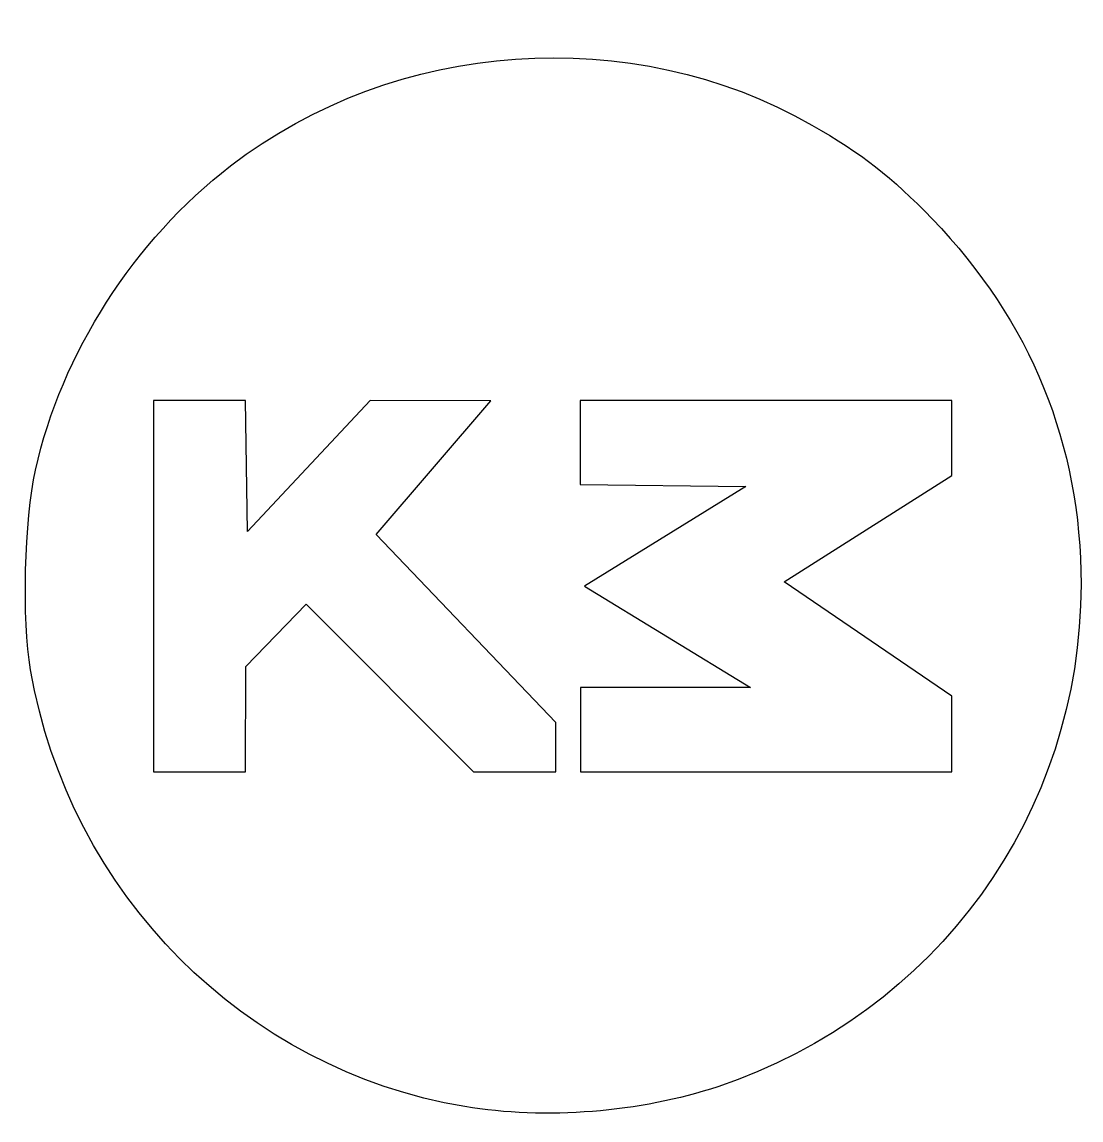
# Model space of a CAD drawing. Extents: x -0.01 to 4, y -0.03 to 4.13.
import ezdxf

# ---------------------------------------------------------------- set-up
doc = ezdxf.new("R2010")
doc.units = 0
doc.layers.add('Kamloops_spec', color=7, linetype='CONTINUOUS')

msp = doc.modelspace()

# ---------------------------------------------------------------- linework, layer by layer
at = {"layer": 'Kamloops_spec', "color": 7}
for p, q in [((0.486488, 2.701189), (0.486488, 1.294488)), ((0.486488, 2.701188), (0.486488, 2.701189)), ((0.834495, 2.701188), (0.486488, 2.701188)), ((0.842373, 2.204215), (0.834495, 2.701188)), ((1.307155, 2.700263), (0.842373, 2.204215)), ((1.763596, 2.698875), (1.307155, 2.700263)), ((1.328935, 2.192648), (1.763596, 2.698875)), ((2.101725, 2.701189), (2.101725, 2.38283)), ((3.509974, 2.701189), (2.101725, 2.701189)), ((2.101725, 2.701189), (2.101725, 2.701189)), ((3.509974, 2.41661), (3.509974, 2.701189)), ((2.874663, 2.013108), (3.509974, 2.41661)), ((2.101725, 2.38283), (2.730085, 2.374964)), ((2.730085, 2.374964), (2.11887, 1.997838)), ((2.010121, 1.480968), (1.328935, 2.192648)), ((2.11887, 1.997838), (2.746767, 1.613772)), ((3.509974, 1.580455), (2.874663, 2.013108)), ((0.835885, 1.693362), (1.064338, 1.928891)), ((1.064338, 1.928891), (1.698721, 1.294488)), ((0.834959, 1.294488), (0.835885, 1.693362)), ((2.746767, 1.613772), (2.103579, 1.613772)), ((2.103579, 1.613772), (2.103579, 1.294488)), ((3.509974, 1.294488), (3.509974, 1.580455)), ((2.010121, 1.294488), (2.010121, 1.480968)), ((0.486488, 1.294488), (0.834959, 1.294488)), ((1.698721, 1.294488), (2.010121, 1.294488)), ((2.103579, 1.294488), (3.509974, 1.294488)), ((1.665102, 0.025864), (1.665102, 0.025864))]:
    msp.add_line(p, q, dxfattribs=at)
for points in [[(0.777897, 3.589331), (1.403101, 4.071781), (2.297869, 4.134655), (2.980163, 3.744081)], [(2.980163, 3.744081), (3.170658, 3.635034), (3.2809, 3.548939), (3.435622, 3.388387)], [(0.039068, 2.437334), (0.137684, 2.878979), (0.412359, 3.307257), (0.777897, 3.589331)], [(3.435622, 3.388387), (3.809655, 3.000262), (3.999023, 2.535086), (3.999086, 2.004268)], [(0.020307, 1.680672), (-0.012067, 1.86679), (-0.002541, 2.25099), (0.039068, 2.437334)], [(3.999086, 2.004268), (3.999197, 1.135883), (3.451341, 0.377867), (2.623691, 0.101236)], [(1.665102, 0.025864), (0.828595, 0.166278), (0.168148, 0.830745), (0.020307, 1.680672)], [(2.623691, 0.101236), (2.33076, 0.003328), (1.968874, -0.025126), (1.665102, 0.025864)]]:
    msp.add_open_spline(points, degree=3, dxfattribs=at)

doc.saveas('drawing.dxf')
